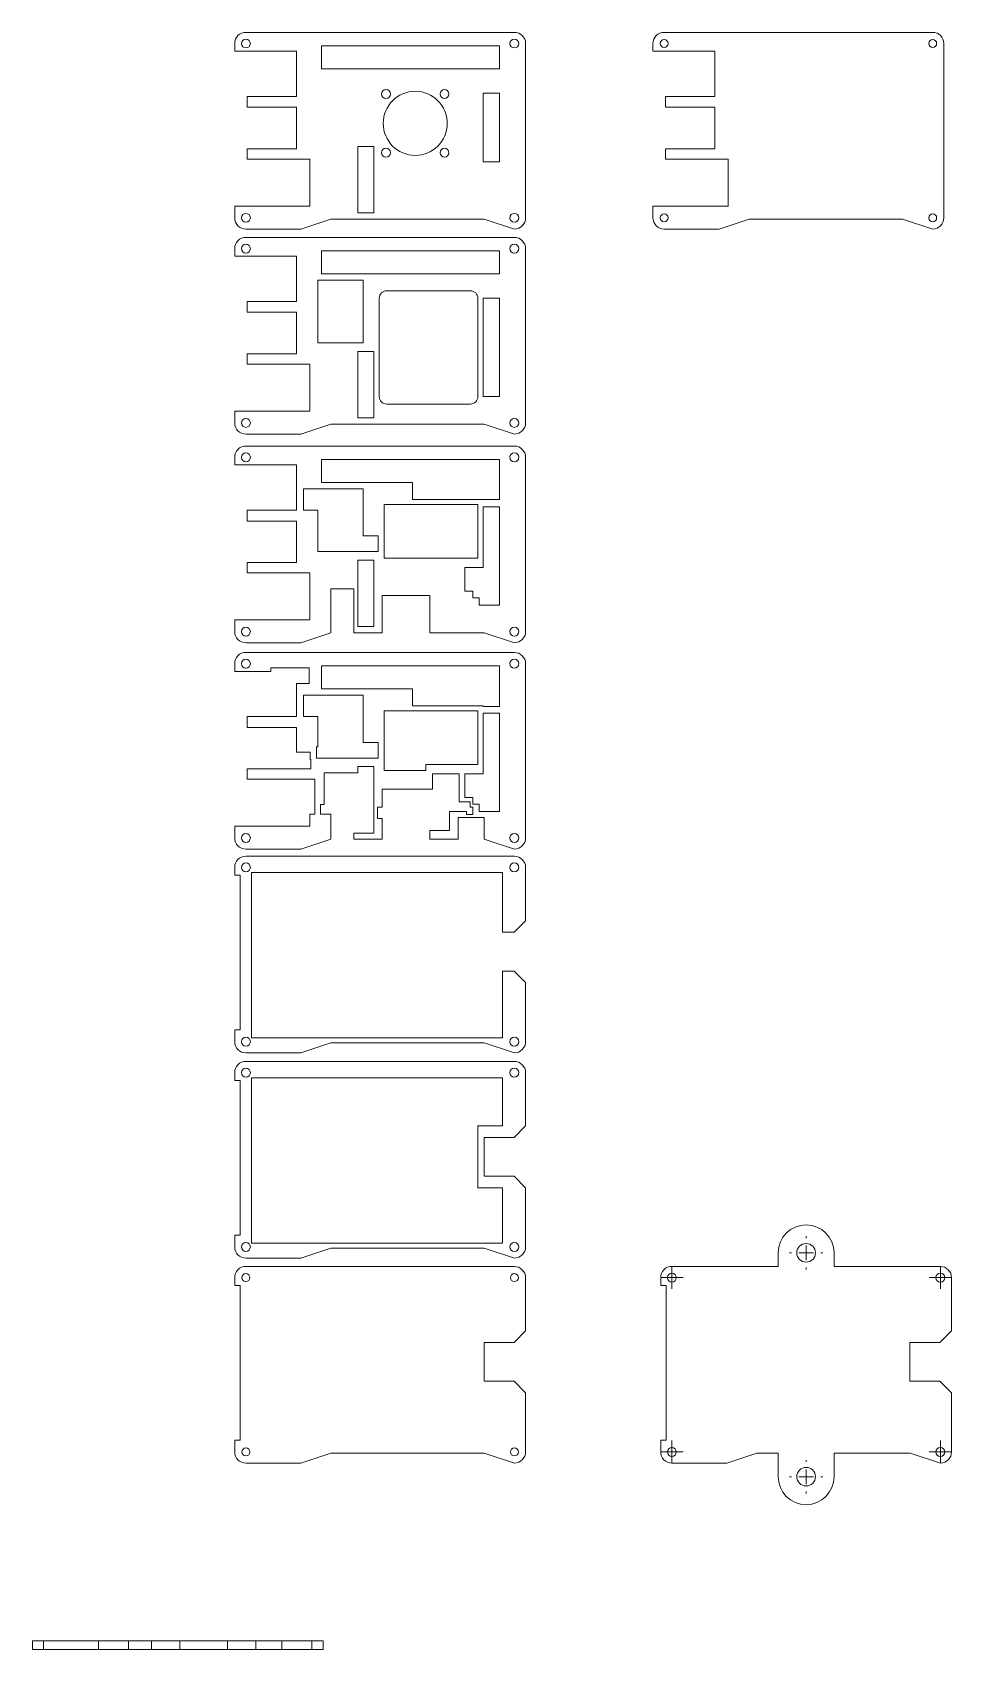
# Model space of a CAD drawing. Header units: millimetres. Extents: x -50 to 264, y -2 to 549.
import ezdxf

# ---------------------------------------------------------------- set-up
doc = ezdxf.new("R2010")
doc.units = ezdxf.units.MM

# ---------------------------------------------------------------- blocks, each defined once
blk = doc.blocks.new('SW_CENTERMARKSYMBOL_0')
at = {"color": 0, "linetype": 'Continuous', "lineweight": 0}
for p, q in [((-2.5, 0), (-3.86, 0)), ((0, 0), (-2.5, 0)), ((0, 2.5), (0, 3.86)), ((0, 0), (0, 2.5)), ((0, 0), (0, -2.5)), ((0, 0), (2.5, 0)), ((2.5, 0), (3.86, 0)), ((0, -2.5), (0, -3.86))]:
    blk.add_line(p, q, dxfattribs=at)
blk = doc.blocks.new('SW_CENTERMARKSYMBOL_1')
at = {"color": 0, "linetype": 'Continuous', "lineweight": 0}
for p, q in [((-2.5, 0), (-3.86, 0)), ((0, 0), (-2.5, 0)), ((0, 2.5), (0, 3.86)), ((0, 0), (0, 2.5)), ((0, 0), (0, -2.5)), ((0, 0), (2.5, 0)), ((2.5, 0), (3.86, 0)), ((0, -2.5), (0, -3.86))]:
    blk.add_line(p, q, dxfattribs=at)
blk = doc.blocks.new('SW_CENTERMARKSYMBOL_2')
at = {"color": 0, "linetype": 'Continuous', "lineweight": 0}
for p, q in [((-2.5, 0), (-3.86, 0)), ((0, 0), (-2.5, 0)), ((0, 2.5), (0, 3.86)), ((0, 0), (0, 2.5)), ((0, 0), (0, -2.5)), ((0, 0), (2.5, 0)), ((2.5, 0), (3.86, 0)), ((0, -2.5), (0, -3.86))]:
    blk.add_line(p, q, dxfattribs=at)
blk = doc.blocks.new('SW_CENTERMARKSYMBOL_3')
at = {"color": 0, "linetype": 'Continuous', "lineweight": 0}
for p, q in [((-2.5, 0), (-3.86, 0)), ((0, 0), (-2.5, 0)), ((0, 2.5), (0, 3.86)), ((0, 0), (0, 2.5)), ((0, 0), (0, -2.5)), ((0, 0), (2.5, 0)), ((2.5, 0), (3.86, 0)), ((0, -2.5), (0, -3.86))]:
    blk.add_line(p, q, dxfattribs=at)
blk = doc.blocks.new('SW_CENTERMARKSYMBOL_4')
at = {"color": 0, "linetype": 'Continuous', "lineweight": 0}
for p, q in [((0, 5), (0, 5.675)), ((-5, 0), (-5.675, 0)), ((0, 0), (-2.5, 0)), ((0, 0), (0, 2.5)), ((0, 0), (0, -2.5)), ((0, 0), (2.5, 0)), ((5, 0), (5.675, 0)), ((0, -5), (0, -5.675))]:
    blk.add_line(p, q, dxfattribs=at)
blk = doc.blocks.new('SW_CENTERMARKSYMBOL_5')
at = {"color": 0, "linetype": 'Continuous', "lineweight": 0}
for p, q in [((0, 5), (0, 5.675)), ((-5, 0), (-5.675, 0)), ((0, 0), (-2.5, 0)), ((0, 0), (0, 2.5)), ((0, 0), (0, -2.5)), ((0, 0), (2.5, 0)), ((5, 0), (5.675, 0)), ((0, -5), (0, -5.675))]:
    blk.add_line(p, q, dxfattribs=at)

msp = doc.modelspace()

# ---------------------------------------------------------------- linework, layer by layer
at = {"color": 7, "linetype": 'Continuous', "lineweight": 15}
for p, q in [((19.4, 542.69), (19.4, 545.3)), ((23.21, 549.13), (114.7, 549.13)), ((118.51, 545.32), (118.51, 485.98)), ((161.93, 542.69), (161.93, 545.3)), ((165.74, 549.13), (257.23, 549.13)), ((261.04, 545.32), (261.04, 485.98)), ((19.4, 542.69), (40.48, 542.69)), ((40.48, 542.69), (40.48, 527.28)), ((48.93, 544.52), (48.93, 536.71)), ((109.62, 544.52), (48.93, 544.52)), ((109.62, 544.52), (109.62, 536.71)), ((161.93, 542.69), (183.01, 542.69)), ((183.01, 542.69), (183.01, 527.28)), ((109.62, 536.71), (48.93, 536.71)), ((40.48, 527.28), (23.64, 527.28)), ((23.64, 523.62), (23.64, 527.28)), ((23.64, 523.62), (40.48, 523.62)), ((40.48, 523.62), (40.48, 509.5)), ((104.03, 528.42), (104.03, 505.05)), ((109.62, 528.42), (104.03, 528.42)), ((109.62, 528.42), (109.62, 505.05)), ((183.01, 527.28), (166.17, 527.28)), ((166.17, 523.62), (166.17, 527.28)), ((166.17, 523.62), (183.01, 523.62)), ((183.01, 523.62), (183.01, 509.5)), ((40.48, 509.5), (23.64, 509.5)), ((23.64, 505.99), (23.64, 509.5)), ((61.37, 510.26), (61.37, 487.65)), ((66.77, 510.26), (61.37, 510.26)), ((66.77, 510.26), (66.77, 487.65)), ((183.01, 509.5), (166.17, 509.5)), ((166.17, 505.99), (166.17, 509.5)), ((45.04, 505.99), (23.64, 505.99)), ((45.04, 489.99), (45.04, 505.99)), ((109.62, 505.05), (104.03, 505.05)), ((187.57, 505.99), (166.17, 505.99)), ((187.57, 489.99), (187.57, 505.99)), ((19.4, 489.99), (45.04, 489.99)), ((19.4, 486.01), (19.4, 489.99)), ((52.14, 485.53), (41.9, 482.17)), ((104.46, 485.53), (52.14, 485.53)), ((66.77, 487.65), (61.37, 487.65)), ((114.7, 482.17), (104.46, 485.53)), ((161.93, 489.99), (187.57, 489.99)), ((161.93, 486.01), (161.93, 489.99)), ((194.67, 485.53), (184.43, 482.17)), ((246.99, 485.53), (194.67, 485.53)), ((257.23, 482.17), (246.99, 485.53)), ((41.9, 482.17), (23.21, 482.17)), ((23.21, 479.31), (114.7, 479.31)), ((184.43, 482.17), (165.74, 482.17)), ((19.4, 472.87), (19.4, 475.49)), ((48.93, 474.7), (109.62, 474.7)), ((48.93, 466.89), (48.93, 474.7)), ((109.62, 474.7), (109.62, 466.89)), ((118.51, 475.5), (118.51, 416.16)), ((40.48, 472.87), (19.4, 472.87)), ((40.48, 457.46), (40.48, 472.87)), ((47.75, 464.78), (63.18, 464.78)), ((47.75, 443.37), (47.75, 464.78)), ((109.62, 466.89), (48.93, 466.89)), ((63.18, 464.78), (63.18, 443.37)), ((23.64, 453.8), (23.64, 457.46)), ((23.64, 457.46), (40.48, 457.46)), ((68.68, 425.1), (68.68, 458.6)), ((71.22, 461.14), (99.72, 461.14)), ((102.26, 458.6), (102.26, 425.1)), ((104.03, 458.6), (109.62, 458.6)), ((104.03, 425.1), (104.03, 458.6)), ((109.62, 458.6), (109.62, 425.1)), ((40.48, 453.8), (23.64, 453.8)), ((40.48, 439.68), (40.48, 453.8)), ((63.18, 443.37), (47.75, 443.37)), ((23.64, 436.18), (23.64, 439.68)), ((23.64, 439.68), (40.48, 439.68)), ((45.04, 436.18), (23.64, 436.18)), ((45.04, 420.18), (45.04, 436.18)), ((61.37, 440.44), (66.77, 440.44)), ((61.37, 417.84), (61.37, 440.44)), ((66.77, 440.44), (66.77, 417.84)), ((109.62, 425.1), (104.03, 425.1)), ((19.4, 416.19), (19.4, 420.18)), ((19.4, 420.18), (45.04, 420.18)), ((99.72, 422.56), (71.22, 422.56)), ((52.14, 415.72), (41.9, 412.35)), ((104.46, 415.72), (52.14, 415.72)), ((66.77, 417.84), (61.37, 417.84)), ((114.7, 412.35), (104.46, 415.72)), ((41.9, 412.35), (23.21, 412.35)), ((23.21, 408.26), (114.7, 408.26)), ((19.4, 401.82), (19.4, 404.43)), ((48.93, 403.65), (109.62, 403.65)), ((48.93, 395.84), (48.93, 403.65)), ((109.62, 403.65), (109.62, 390.12)), ((118.51, 404.45), (118.51, 345.11)), ((40.48, 401.82), (19.4, 401.82)), ((40.48, 386.41), (40.48, 401.82)), ((42.79, 393.72), (63.18, 393.72)), ((42.79, 386.41), (42.79, 393.72)), ((79.94, 395.84), (48.93, 395.84)), ((63.18, 393.72), (63.18, 377.65)), ((79.94, 390.12), (79.94, 395.84)), ((23.64, 382.75), (23.64, 386.41)), ((23.64, 386.41), (40.48, 386.41)), ((47.75, 386.41), (42.79, 386.41)), ((47.75, 372.32), (47.75, 386.41)), ((70.29, 370.11), (70.29, 388.34)), ((70.29, 388.34), (102.26, 388.34)), ((109.62, 390.12), (79.94, 390.12)), ((102.26, 388.34), (102.26, 370.11)), ((104.03, 387.55), (109.62, 387.55)), ((104.03, 366.96), (104.03, 387.55)), ((109.62, 387.55), (109.62, 354.05)), ((40.48, 382.75), (23.64, 382.75)), ((40.48, 368.63), (40.48, 382.75)), ((63.18, 377.65), (68.26, 377.65)), ((68.26, 377.65), (68.26, 372.32)), ((68.26, 372.32), (47.75, 372.32)), ((61.37, 369.39), (66.77, 369.39)), ((61.37, 346.78), (61.37, 369.39)), ((66.77, 369.39), (66.77, 346.78)), ((102.26, 370.11), (70.29, 370.11)), ((23.64, 365.12), (23.64, 368.63)), ((23.64, 368.63), (40.48, 368.63)), ((45.04, 365.12), (23.64, 365.12)), ((45.04, 349.12), (45.04, 365.12)), ((97.86, 366.96), (104.03, 366.96)), ((97.86, 358.83), (97.86, 366.96)), ((59.96, 359.71), (52.14, 359.71)), ((52.14, 359.71), (52.14, 344.66)), ((59.96, 344.66), (59.96, 359.71)), ((100.57, 358.83), (97.86, 358.83)), ((100.57, 356.56), (100.57, 358.83)), ((85.92, 357.36), (69.69, 357.36)), ((69.69, 357.36), (69.69, 344.66)), ((85.92, 344.66), (85.92, 357.36)), ((102.68, 356.56), (100.57, 356.56)), ((102.68, 354.05), (102.68, 356.56)), ((109.62, 354.05), (102.68, 354.05)), ((19.4, 345.13), (19.4, 349.12)), ((19.4, 349.12), (45.04, 349.12)), ((52.14, 344.66), (41.9, 341.3)), ((69.69, 344.66), (59.96, 344.66)), ((66.77, 346.78), (61.37, 346.78)), ((104.46, 344.66), (85.92, 344.66)), ((114.7, 341.3), (104.46, 344.66)), ((41.9, 341.3), (23.21, 341.3)), ((114.7, 338), (23.21, 338)), ((19.4, 334.17), (19.4, 331.56)), ((31.66, 331.56), (19.4, 331.56)), ((44.74, 332.75), (31.66, 332.75)), ((31.66, 332.75), (31.66, 331.56)), ((44.74, 327.37), (44.74, 332.75)), ((109.62, 333.39), (48.93, 333.39)), ((48.93, 325.58), (48.93, 333.39)), ((109.62, 333.39), (109.62, 319.58)), ((118.51, 274.85), (118.51, 334.19)), ((40.48, 327.37), (40.48, 316.15)), ((44.74, 327.37), (40.48, 327.37)), ((48.93, 325.58), (79.94, 325.58)), ((79.94, 325.58), (79.94, 319.86)), ((63.18, 323.46), (42.79, 323.46)), ((42.79, 323.46), (42.79, 316.15)), ((63.18, 323.46), (63.18, 307.39)), ((79.94, 319.86), (104.03, 319.86)), ((104.03, 319.58), (104.03, 319.86)), ((109.62, 319.58), (104.03, 319.58)), ((23.64, 316.15), (23.64, 312.49)), ((23.64, 316.15), (40.48, 316.15)), ((42.79, 316.15), (47.75, 316.15)), ((47.75, 316.15), (47.75, 305.87)), ((102.26, 318.08), (70.29, 318.08)), ((70.29, 318.08), (70.29, 297.86)), ((102.26, 318.08), (102.26, 299.85)), ((104.03, 317.29), (109.62, 317.29)), ((104.03, 317.29), (104.03, 296.7)), ((109.62, 317.29), (109.62, 283.79)), ((23.64, 312.49), (40.48, 312.49)), ((40.48, 312.49), (40.48, 304.04)), ((40.48, 304.04), (45.08, 304.04)), ((45.08, 304.04), (45.08, 301.5)), ((47.24, 305.87), (47.75, 305.87)), ((47.24, 302.06), (47.24, 305.87)), ((68.26, 307.39), (63.18, 307.39)), ((68.26, 307.39), (68.26, 302.06)), ((23.64, 298.37), (23.64, 294.86)), ((45.33, 298.37), (23.64, 298.37)), ((45.08, 301.5), (45.33, 301.5)), ((45.33, 298.37), (45.33, 301.5)), ((68.26, 302.06), (47.24, 302.06)), ((61.37, 296.98), (61.37, 299.13)), ((61.37, 299.13), (66.77, 299.13)), ((66.77, 299.13), (66.77, 276.52)), ((84.51, 297.86), (70.29, 297.86)), ((102.26, 299.85), (84.51, 299.85)), ((84.51, 299.85), (84.51, 297.86)), ((23.64, 294.86), (46.68, 294.86)), ((46.68, 282.93), (46.68, 294.86)), ((49.86, 296.98), (61.37, 296.98)), ((49.86, 286.23), (49.86, 296.98)), ((95.83, 296.7), (86.8, 296.7)), ((86.8, 291.48), (86.8, 296.7)), ((95.83, 287.17), (95.83, 296.7)), ((97.86, 296.7), (97.86, 288.57)), ((104.03, 296.7), (97.86, 296.7)), ((69.69, 291.48), (86.8, 291.48)), ((69.69, 291.48), (69.69, 285.36)), ((95.83, 287.17), (99.64, 287.17)), ((97.86, 288.57), (100.57, 288.57)), ((99.64, 287.17), (99.64, 285.31)), ((100.57, 288.57), (100.57, 286.3)), ((45.04, 278.86), (45.04, 282.93)), ((45.04, 282.93), (46.68, 282.93)), ((48.59, 286.23), (49.86, 286.23)), ((48.59, 286.23), (48.59, 282.93)), ((48.59, 282.93), (52.14, 282.93)), ((52.14, 282.93), (52.14, 274.41)), ((69.69, 285.36), (68.02, 285.36)), ((68.02, 285.36), (68.02, 281.5)), ((69.69, 281.5), (68.02, 281.5)), ((69.69, 274.41), (69.69, 281.5)), ((92.63, 283.79), (92.63, 277.39)), ((98.37, 283.79), (92.63, 283.79)), ((104.46, 281.81), (95.57, 281.81)), ((95.57, 281.81), (95.57, 274.41)), ((98.37, 282.77), (98.37, 283.79)), ((98.37, 282.77), (100.57, 282.77)), ((100.57, 285.31), (99.64, 285.31)), ((100.57, 286.3), (102.68, 286.3)), ((100.57, 282.77), (100.57, 285.31)), ((102.68, 286.3), (102.68, 283.79)), ((109.62, 283.79), (102.68, 283.79)), ((104.46, 281.81), (104.46, 274.41)), ((19.4, 278.86), (19.4, 274.88)), ((19.4, 278.86), (45.04, 278.86)), ((59.96, 274.41), (59.96, 276.52)), ((59.96, 276.52), (66.77, 276.52)), ((85.92, 277.39), (85.92, 274.41)), ((92.63, 277.39), (85.92, 277.39)), ((41.9, 271.04), (23.21, 271.04)), ((52.14, 274.41), (41.9, 271.04)), ((69.69, 274.41), (59.96, 274.41)), ((95.57, 274.41), (85.92, 274.41)), ((104.46, 274.41), (114.7, 271.04)), ((19.4, 264.8), (19.4, 262.18)), ((114.7, 268.62), (23.21, 268.62)), ((118.51, 246.66), (118.51, 264.81)), ((19.4, 262.18), (21.31, 262.18)), ((21.31, 262.18), (21.31, 209.48)), ((25.09, 263.08), (110.65, 263.08)), ((25.09, 206.79), (25.09, 263.08)), ((110.65, 263.08), (110.65, 242.72)), ((110.65, 242.72), (114.58, 242.72)), ((114.58, 242.72), (118.51, 246.66)), ((110.65, 229.52), (110.65, 206.79)), ((110.65, 229.52), (114.58, 229.52)), ((114.58, 229.52), (118.51, 225.59)), ((118.51, 205.47), (118.51, 225.59)), ((19.4, 209.48), (19.4, 205.5)), ((21.31, 209.48), (19.4, 209.48)), ((25.09, 206.79), (110.65, 206.79)), ((52.14, 205.03), (41.9, 201.66)), ((104.46, 205.03), (52.14, 205.03)), ((104.46, 205.03), (114.7, 201.66)), ((41.9, 201.66), (23.21, 201.66)), ((114.7, 198.75), (23.21, 198.75)), ((19.4, 194.93), (19.4, 192.31)), ((110.65, 193.22), (25.09, 193.22)), ((25.09, 193.22), (25.09, 136.92)), ((110.65, 176.79), (110.65, 193.22)), ((118.51, 176.79), (118.51, 194.94)), ((19.4, 192.31), (21.31, 192.31)), ((21.31, 192.31), (21.31, 139.62)), ((102.26, 155.72), (102.26, 176.79)), ((102.26, 176.79), (110.65, 176.79)), ((114.58, 172.86), (118.51, 176.79)), ((104.35, 159.65), (104.35, 172.86)), ((104.35, 172.86), (114.58, 172.86)), ((110.65, 155.72), (102.26, 155.72)), ((114.58, 159.65), (104.35, 159.65)), ((110.65, 136.92), (110.65, 155.72)), ((118.51, 155.72), (114.58, 159.65)), ((118.51, 135.6), (118.51, 155.72)), ((19.4, 139.62), (19.4, 135.63)), ((21.31, 139.62), (19.4, 139.62)), ((25.09, 136.92), (110.65, 136.92)), ((41.9, 131.79), (52.14, 135.16)), ((52.14, 135.16), (104.46, 135.16)), ((104.46, 135.16), (114.7, 131.79)), ((204.58, 128.95), (204.58, 133.57)), ((223.63, 128.95), (223.63, 133.57)), ((23.21, 131.79), (41.9, 131.79)), ((114.7, 128.95), (23.21, 128.95)), ((204.58, 128.95), (168.36, 128.95)), ((259.85, 128.95), (223.63, 128.95)), ((19.4, 125.13), (19.4, 122.51)), ((19.4, 122.51), (21.31, 122.51)), ((21.31, 122.51), (21.31, 69.82)), ((118.51, 106.99), (118.51, 125.14)), ((164.55, 125.13), (164.55, 122.51)), ((164.55, 122.51), (166.45, 122.51)), ((166.45, 122.51), (166.45, 69.82)), ((263.66, 106.99), (263.66, 125.14)), ((114.58, 103.06), (118.51, 106.99)), ((259.72, 103.06), (263.66, 106.99)), ((104.35, 103.06), (114.58, 103.06)), ((104.35, 89.85), (104.35, 103.06)), ((249.49, 103.06), (259.72, 103.06)), ((249.49, 89.85), (249.49, 103.06)), ((114.58, 89.85), (104.35, 89.85)), ((118.51, 85.92), (114.58, 89.85)), ((259.72, 89.85), (249.49, 89.85)), ((263.66, 85.92), (259.72, 89.85)), ((118.51, 65.8), (118.51, 85.92)), ((263.66, 65.8), (263.66, 85.92)), ((19.4, 69.82), (19.4, 65.83)), ((21.31, 69.82), (19.4, 69.82)), ((164.55, 69.82), (164.55, 65.83)), ((166.45, 69.82), (164.55, 69.82)), ((23.21, 61.99), (41.9, 61.99)), ((41.9, 61.99), (52.14, 65.36)), ((52.14, 65.36), (104.46, 65.36)), ((104.46, 65.36), (114.7, 61.99)), ((168.36, 61.99), (187.05, 61.99)), ((187.05, 61.99), (197.29, 65.36)), ((197.29, 65.36), (204.58, 65.36)), ((204.58, 57.37), (204.58, 65.36)), ((223.63, 65.36), (249.61, 65.36)), ((223.63, 57.37), (223.63, 65.36)), ((249.61, 65.36), (259.85, 61.99)), ((-49.55, 1.52), (-49.55, -1.52)), ((-45.74, 1.52), (-49.55, 1.52)), ((-45.74, 1.52), (-45.74, -1.52)), ((-27.05, 1.52), (-45.74, 1.52)), ((-27.05, 1.52), (-27.05, -1.52)), ((-16.81, 1.52), (-27.05, 1.52)), ((-16.81, 1.52), (-16.81, -1.52)), ((-16.81, 1.52), (-9, 1.52)), ((-9, 1.52), (-9, -1.52)), ((0.73, 1.52), (-9, 1.52)), ((0.73, 1.52), (0.73, -1.52)), ((0.73, 1.52), (16.96, 1.52)), ((16.96, 1.52), (16.96, -1.52)), ((26.61, 1.52), (16.96, 1.52)), ((26.61, 1.52), (26.61, -1.52)), ((35.5, 1.52), (26.61, 1.52)), ((35.5, 1.52), (35.5, -1.52)), ((35.5, 1.52), (45.74, 1.52)), ((45.74, 1.52), (45.74, -1.52)), ((45.74, 1.52), (49.55, 1.52)), ((49.55, 1.52), (49.55, -1.52)), ((-45.74, -1.52), (-49.55, -1.52)), ((-27.05, -1.52), (-45.74, -1.52)), ((-16.81, -1.52), (-27.05, -1.52)), ((-16.81, -1.52), (-9, -1.52)), ((0.73, -1.52), (-9, -1.52)), ((0.73, -1.52), (16.96, -1.52)), ((26.61, -1.52), (16.96, -1.52)), ((35.5, -1.52), (26.61, -1.52)), ((35.5, -1.52), (45.74, -1.52)), ((45.74, -1.52), (49.55, -1.52))]:
    msp.add_line(p, q, dxfattribs=at)
for centre, radius in [((23.21, 545.32), 1.52), ((114.7, 545.32), 1.52), ((165.74, 545.32), 1.35), ((257.23, 545.32), 1.35), ((70.94, 528.12), 1.5), ((80.92, 518.14), 10.92), ((90.9, 528.12), 1.5), ((70.94, 508.16), 1.5), ((90.9, 508.16), 1.5), ((23.21, 485.98), 1.52), ((114.7, 485.98), 1.52), ((165.74, 485.98), 1.35), ((257.23, 485.98), 1.35), ((23.21, 475.5), 1.52), ((114.7, 475.5), 1.52), ((23.21, 416.16), 1.52), ((114.7, 416.16), 1.52), ((23.21, 404.45), 1.52), ((114.7, 404.45), 1.52), ((23.21, 345.11), 1.52), ((114.7, 345.11), 1.52), ((23.21, 334.19), 1.52), ((114.7, 334.19), 1.52), ((23.21, 274.85), 1.52), ((114.7, 274.85), 1.52), ((23.21, 264.81), 1.52), ((114.7, 264.81), 1.52), ((23.21, 205.47), 1.52), ((114.7, 205.47), 1.52), ((23.21, 194.94), 1.52), ((114.7, 194.94), 1.52), ((23.21, 135.6), 1.52), ((114.7, 135.6), 1.52), ((214.1, 133.57), 3.17), ((168.36, 125.14), 1.52), ((259.85, 125.14), 1.52), ((23.21, 125.14), 1.36), ((114.7, 125.14), 1.36), ((23.21, 65.8), 1.36), ((114.7, 65.8), 1.36), ((168.36, 65.8), 1.52), ((259.85, 65.8), 1.52), ((214.1, 57.37), 3.17)]:
    msp.add_circle(centre, radius, dxfattribs=at)
for centre, radius, start, end in [((23.21, 545.32), 3.81, 90, 180.2076), ((114.7, 545.32), 3.81, 0, 90), ((165.74, 545.32), 3.81, 90, 180.2076), ((257.23, 545.32), 3.81, 0, 90), ((23.21, 485.98), 3.81, 179.5849, 270), ((114.7, 485.98), 3.81, 270, 0), ((165.74, 485.98), 3.81, 179.5849, 270), ((257.23, 485.98), 3.81, 270, 0), ((23.21, 475.5), 3.81, 90, 180.2076), ((114.7, 475.5), 3.81, 0, 90), ((71.22, 458.6), 2.54, 90, 180), ((99.72, 458.6), 2.54, 0, 90), ((71.22, 425.1), 2.54, 180, 270), ((99.72, 425.1), 2.54, 270, 0), ((23.21, 416.16), 3.81, 179.5849, 270), ((114.7, 416.16), 3.81, 270, 0), ((23.21, 404.45), 3.81, 90, 180.2076), ((114.7, 404.45), 3.81, 0, 90), ((23.21, 345.11), 3.81, 179.5849, 270), ((114.7, 345.11), 3.81, 270, 0), ((23.21, 334.19), 3.81, 90, 180.2076), ((114.7, 334.19), 3.81, 0, 90), ((23.21, 274.85), 3.81, 179.5849, 270), ((114.7, 274.85), 3.81, 270, 0), ((23.21, 264.81), 3.81, 90, 180.2076), ((114.7, 264.81), 3.81, 0, 90), ((23.21, 205.47), 3.81, 179.5849, 270), ((114.7, 205.47), 3.81, 270, 0), ((23.21, 194.94), 3.81, 90, 180.2076), ((114.7, 194.94), 3.81, 0, 90), ((214.1, 133.57), 9.53, 0, 180), ((23.21, 135.6), 3.81, 179.5849, 270), ((114.7, 135.6), 3.81, 270, 0), ((23.21, 125.14), 3.81, 90, 180.2076), ((114.7, 125.14), 3.81, 0, 90), ((168.36, 125.14), 3.81, 90, 180.2076), ((259.85, 125.14), 3.81, 0, 90), ((23.21, 65.8), 3.81, 179.5849, 270), ((114.7, 65.8), 3.81, 270, 0), ((168.36, 65.8), 3.81, 179.5849, 270), ((259.85, 65.8), 3.81, 270, 0), ((214.1, 57.37), 9.53, 180, 0)]:
    msp.add_arc(centre, radius, start, end, dxfattribs=at)

# ---------------------------------------------------------------- block references
at = {"color": 7, "linetype": 'Continuous', "lineweight": 0}
for name, p in [('SW_CENTERMARKSYMBOL_4', (214.1, 133.57)), ('SW_CENTERMARKSYMBOL_1', (168.36, 125.14)), ('SW_CENTERMARKSYMBOL_0', (259.85, 125.14)), ('SW_CENTERMARKSYMBOL_2', (168.36, 65.8)), ('SW_CENTERMARKSYMBOL_3', (259.85, 65.8)), ('SW_CENTERMARKSYMBOL_5', (214.1, 57.37))]:
    msp.add_blockref(name, p, dxfattribs=at)

doc.saveas('drawing.dxf')
